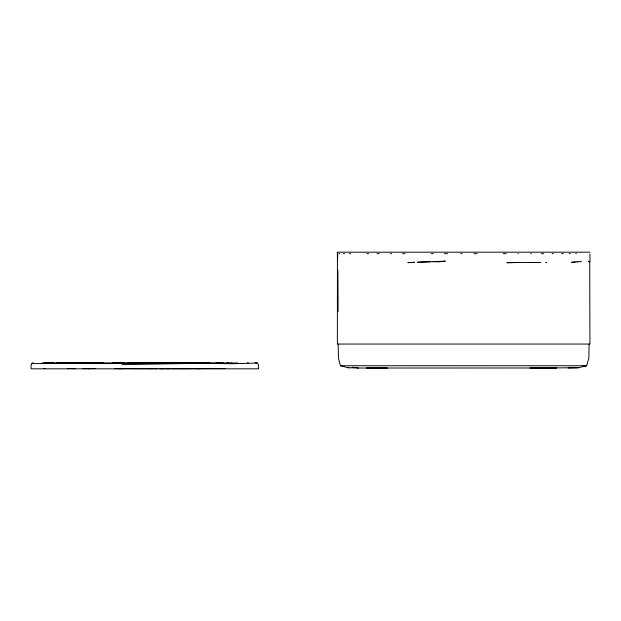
<?xml version="1.0" encoding="UTF-8"?>
<svg xmlns="http://www.w3.org/2000/svg" width="621" height="621" viewBox="0 0 621 621"><rect width="100%" height="100%" fill="white"/><g stroke="black" fill="none" stroke-linecap="round" stroke-linejoin="round"><path stroke-width="0.93" d="M338.119 311.447L337.871 270.158M589.135 344.05L588.832 358.263L586.666 365.738L578.43 367.733L529.783 368.059M338.189 344.05L338.445 358.263L340.463 365.738L348.156 367.733L358.278 368.028M337.762 253.655L337.498 261.084M337.327 252.646L337.568 261.612M257.909 364.015L258.414 364.341L258.375 368.346M31.95 363.564L31.415 363.634L31.05 365.396L31.073 368.82L258.383 368.82M179.205 363.207L179.756 362.718L177.792 362.788M230.453 363.169L230.981 362.718M41.77 363.044L51.923 362.951M247.406 362.975L248.26 362.711M174.315 362.773L188.054 362.982M45.123 368.486L43.788 368.54M116.632 363.021L119.333 362.718L117.447 362.905M128.26 363.021L146.214 362.943M147.123 362.951L160.42 362.711M226.797 362.975L228.714 362.711M43.602 363.013L53.926 362.796M572.973 367.345L570.614 367.578M582.42 366.196L586.193 365.738M581.567 261.581L576.498 261.891L577.67 261.767M112.23 362.982L117.066 362.711M76.965 362.99L79.69 362.711M119.418 368.672L122.321 368.548M73.2 368.532L69.552 368.54M147.984 362.959L155.18 362.866M172.164 362.967L179.228 362.711M184.212 362.967L194.156 362.967M137.396 368.672L139.158 368.564M191.485 362.959L200.35 362.718M227.837 362.998L237.928 362.982M200.086 368.641L198.712 368.595M86.606 362.967L98.886 362.726M127.918 362.951L146.517 362.951M93.142 362.951L99.802 362.99M186.502 368.579L179.997 368.626M164.355 362.788L165.38 362.742M51.489 362.982L76.771 362.711M119.876 362.881L123.439 362.726M77.377 362.905L89.176 362.99M222.458 368.672L225.268 368.571M95.269 368.571L90.86 368.571M160.024 362.975L205.737 362.711M122.058 364.651L194.823 363.37L232.293 363.72L257.544 363.075L255.021 362.711M191.113 362.975L192.813 362.92M568.075 368.028L578.43 367.733M218.701 362.711L206.847 362.975M112.975 362.742L114.38 362.711M191.051 362.711L162.353 362.975M196.453 368.672L201.289 368.571M71.997 362.858L86.459 362.711M221.449 368.571L173.795 368.672M177.195 362.827L185.741 362.711M91.101 362.726L92.18 362.711M71.819 368.672L75.327 368.626M186.455 362.734L189.917 362.718M95.153 362.975L103.854 362.912M58.49 362.711L56.534 362.726L117.222 362.982M128.989 362.788L145.865 362.959M124.705 368.664L121.048 368.672M531.7 368.059L556.144 367.981M122.694 362.711L124.728 363.006M192.3 362.718L195.328 362.711M168.951 368.672L159.55 368.564M166.886 368.672L169.704 368.664M175.161 368.657L169.642 368.556M533.128 368.059L548.32 368.028M337.327 252.18L589.896 252.18M339.082 253.655L339.718 253.655M343.436 253.655L344.57 253.655M349.258 253.655L350.609 253.655M366.84 253.655L368.595 253.655M377.032 253.655L379.284 253.655M390.368 253.655L391.61 253.655M402.548 253.655L405.125 253.655M431.137 253.655L433.303 253.655M444.372 253.655L447.555 253.655M460.666 253.655L462.063 253.655M474.056 253.655L477.13 253.655M503.235 253.655L506.185 253.655M517.914 253.655L518.372 253.655M530.808 253.655L531.452 253.655M541.403 253.655L543.662 253.655M552.108 253.655L553.295 253.655M561.601 253.655L563.332 253.655M569.1 253.655L570.396 253.655M575.745 253.655L576.412 253.655M70.996 362.711L69.544 362.711L70.561 362.742M196.477 362.718L197.222 362.718M32.781 362.711L33.317 362.711M115.064 362.711L135.409 362.959M216.372 362.711L221.255 362.711M150.228 362.998C110.631 364.053 70.973 363.301 31.415 363.634M340.463 365.738L586.666 365.738M348.156 367.733L348.839 367.733M373.4 367.958L366.592 367.958L368.727 367.958M357.502 368.028L556.633 367.981M89.075 368.672L88.555 368.672L89.517 368.672L87.794 368.564M132.964 368.626L136.139 368.618M114.823 368.672L120.606 368.664M157.726 368.664L125.217 368.602M164.355 368.672L159.488 368.657M182.877 362.711L188.621 362.951M210.045 362.718L196.958 362.757M216.31 362.928L227.573 363.006M118.859 362.711L119.636 362.711M173.709 362.711L174.517 362.718M170.387 362.718L167.383 362.711L169.091 362.905M93.096 362.711L97.101 362.951M378.243 368.028L386.425 368.059M387.52 368.059L368.199 367.958L385.494 368.043M188.404 362.711L197.059 362.975M78.952 362.711L86.87 362.78M83.439 362.711L91.908 362.711M529.045 262.396L540.402 262.551L517.999 262.489L519.707 262.536M90.146 362.711L99.081 362.858M352.084 367.267L356.237 367.562M355.724 367.585L353.916 367.523L357.58 367.624M166.482 362.711L173.507 362.982M82.562 368.579L86.994 368.672M196.36 362.943L197.734 362.975M158.875 362.967L132.195 362.711M149.25 368.579L152.456 368.664M194.971 362.711L203.246 362.959M353.916 367.523L355.771 367.578M185.935 368.564L188.73 368.672M160.179 368.579L161.941 368.664M67.479 368.595L68.605 368.664M69.024 362.711L72.828 362.99M221.425 362.749L223.397 362.951M588.964 261.627L589.95 261.751L589.942 254.105M60.105 362.711L61.937 363.029M588.343 261.588L589.717 261.938L589.919 344.05L337.374 344.05L337.436 253.655M174.315 362.687A111.57 1.661 -0.2 0 1 149.677 362.835M575.457 262L571.584 262.318L575.457 262M431.207 261.697L417.677 262.209L431.207 261.697M445.179 261.154L439.086 261.821L432.534 261.643L445.179 261.154M414.657 262.341L408.02 262.613L414.657 262.341M546.317 262.66L545.929 262.66L546.317 262.66M517.642 262.497L507.015 262.706L517.642 262.497"/></g></svg>
